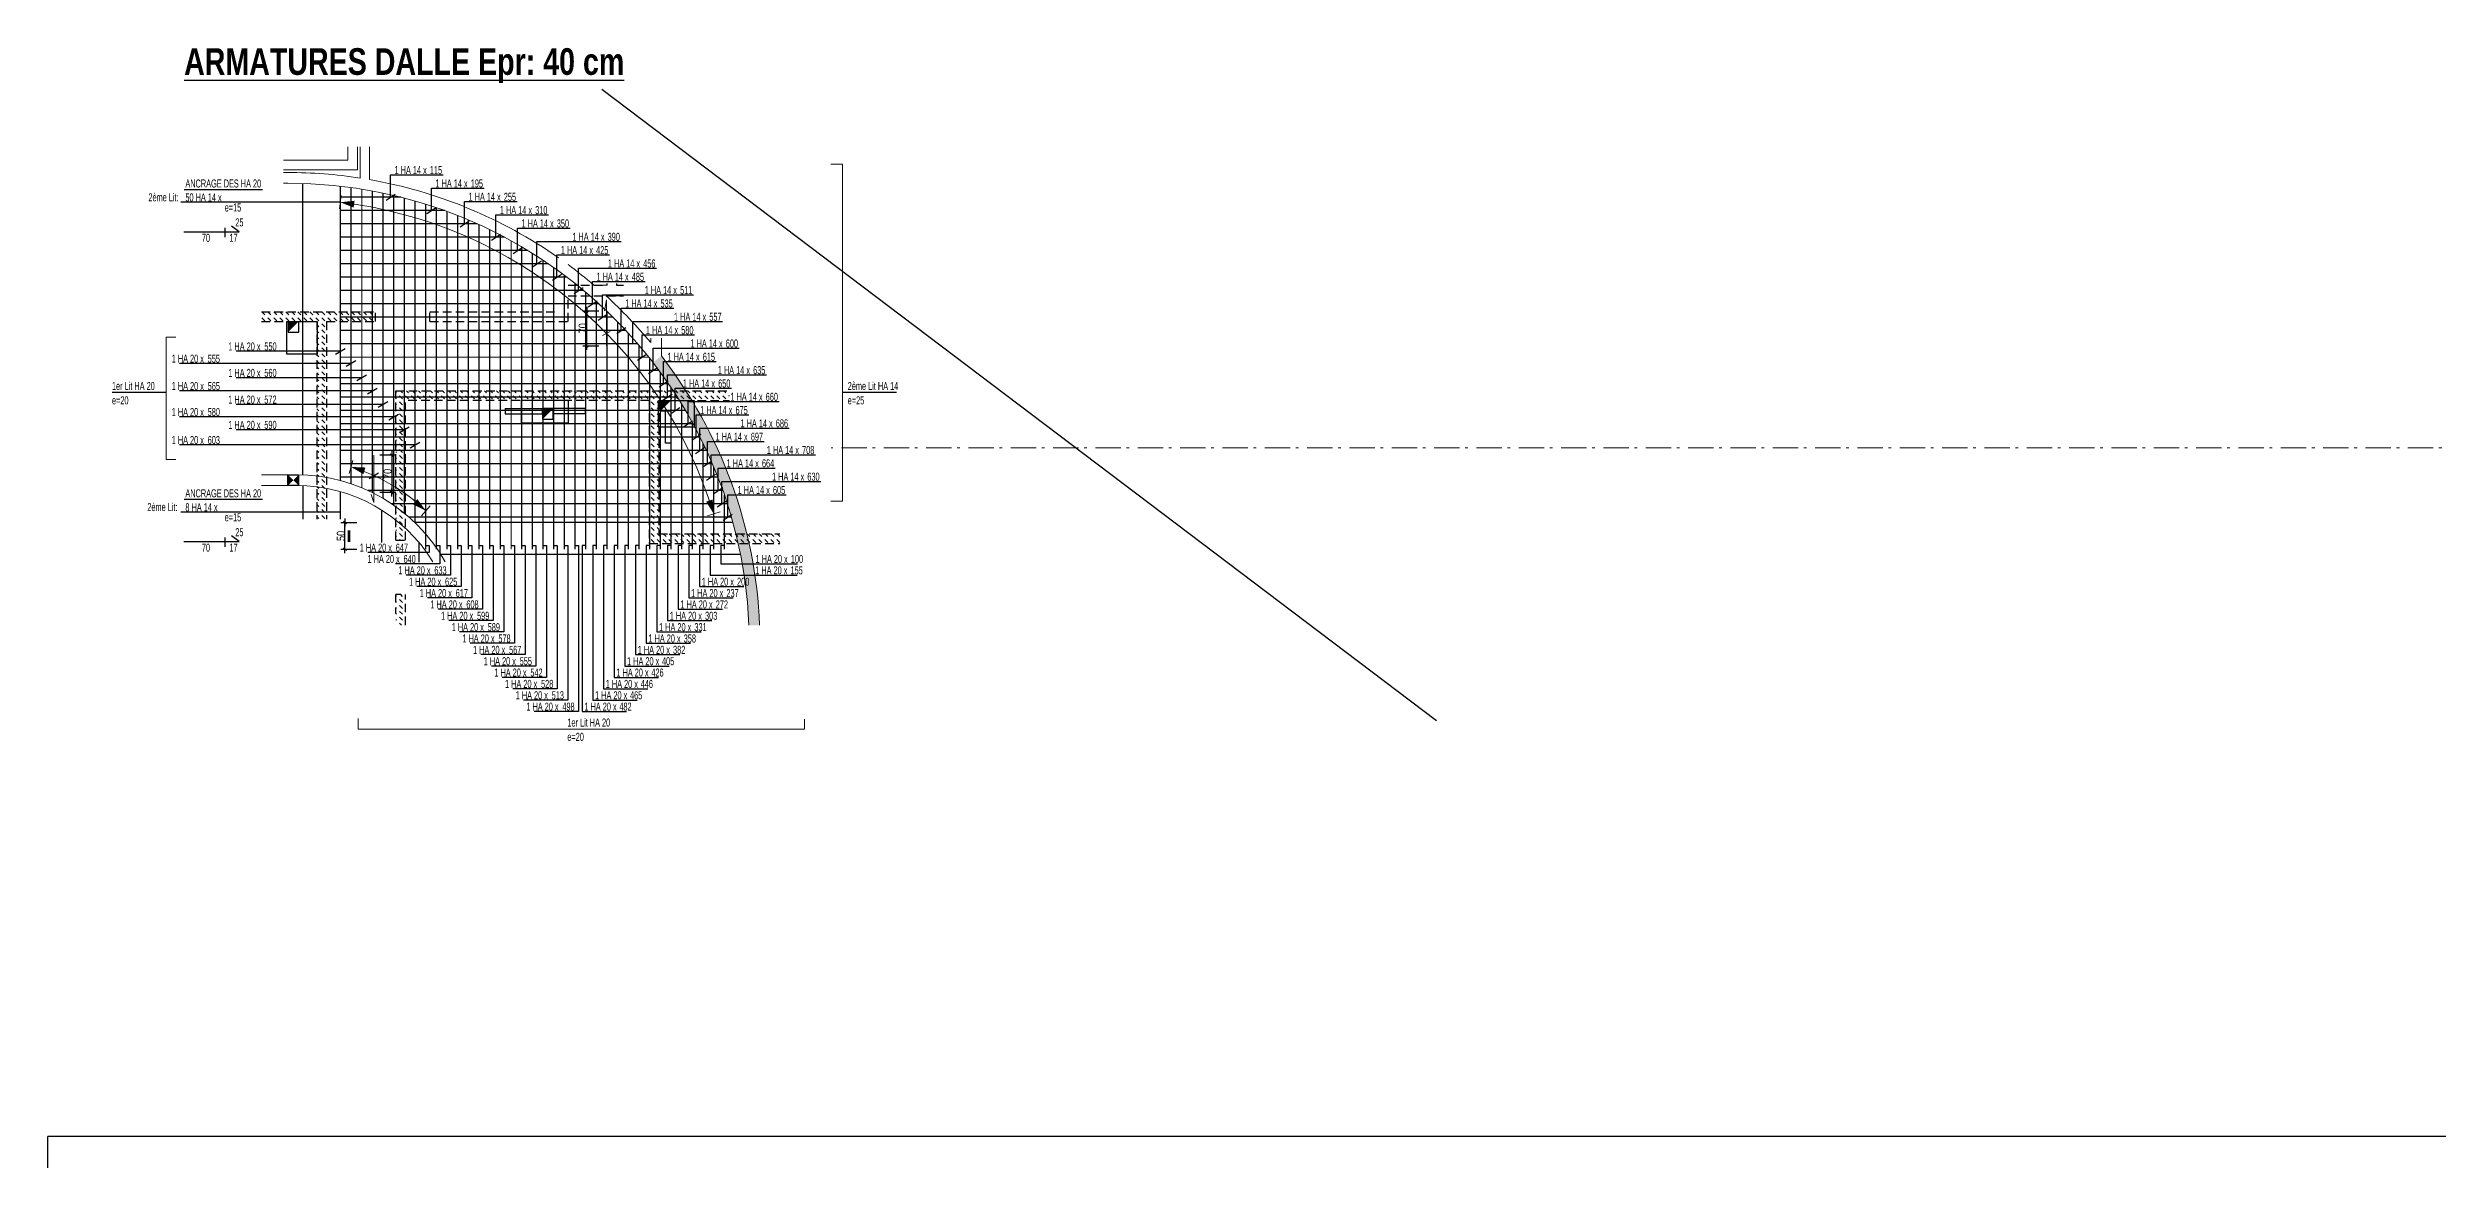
# Model space of a CAD drawing. Header units: centimetres. Extents: x 29921 to 42652, y -19090 to -11306.
# Drawn here: x 35662 to 40141, y -13389 to -11306 of the extents above; entities that cross this region are included whole.
import ezdxf
from ezdxf.enums import TextEntityAlignment as Align

# ---------------------------------------------------------------- set-up
doc = ezdxf.new("R2010")
doc.units = ezdxf.units.CM
doc.header["$LTSCALE"] = 25.4
doc.header["$PDMODE"] = 1
doc.header["$PDSIZE"] = -2
doc.linetypes.add('CACHEX2', pattern=[19.049999999999997, 12.7, -6.35])
doc.linetypes.add('Style de ligne -6', pattern=[1.0416400000000001, 0.625, -0.20828, 0.06943000000000005, -0.13893])
for name, color, linetype in [('01_cote_gen', 4, 'Continuous'), ('01_linteaux', 2, 'Continuous'), ('01_murs_sup', 2, 'CACHEX2'), ('01_poch_murs', 253, 'Continuous'), ('01_poch_poteaux', 250, 'Continuous'), ('01_resv', 32, 'Continuous'), ('01_texte', 230, 'Continuous'), ('AA_COTES', 2, 'Continuous')]:
    doc.layers.add(name, color=color, linetype=linetype)
doc.layers.add('01_murs_coup', color=5, linetype='Continuous', lineweight=60)
doc.layers.add('B Général', color=7, linetype='Continuous', lineweight=5)
doc.styles.add('impact', font='impact.ttf')
doc.styles.add('PATIO', font='ARIALN.TTF')
doc.styles.add('STYLE2', font='ARIALN.TTF')
doc.dimstyles.new('JB50', dxfattribs={"dimscale": 0.1, "dimtxt": 150, "dimasz": 15, "dimexe": 0.1, "dimexo": 0.1, "dimgap": 0.09, "dimtad": 1, "dimdec": 1, "dimdsep": 46, "dimtxsty": 'STYLE2', "dimblk1": 'BOND_G', "dimblk2": 'BOND_D', "dimsah": 1, "dimcen": 1.5, "dimdle": 0.01, "dimse1": 1, "dimse2": 1, "dimclrd": 4, "dimclre": 2, "dimclrt": 6, "dimazin": 2, "dimtfac": 2.333333333333333, "dimtdec": 1, "dimtix": 1, "dimtmove": 2, "dimatfit": 3, "dimldrblk": 'BOND_G', "dimfxl": 1, "dimtolj": 1, "dimtzin": 0, "dimarcsym": 0})
pattern_1 = [(135, (-3332.157661063662, -1367.186321362093), (-11.22532015133644, 8.881784197001252e-16), [7.9375, -7.9375])]

# ---------------------------------------------------------------- blocks, each defined once
blk = doc.blocks.new('BOND_G')
at = {"layer": 'AA_COTES', "color": 0}
for p, q in [((5, 0), (-5, 0)), ((1.767766952966312, 1.767766952966312), (-1.767766952966426, -1.767766952966426)), ((0, -5), (0, 14.99999999999999))]:
    blk.add_line(p, q, dxfattribs=at)
blk = doc.blocks.new('BOND_D')
at = {"layer": 'AA_COTES', "color": 0}
for p, q in [((5, 0), (-5, 0)), ((-1.767766952966312, -1.767766952966312), (1.767766952966426, 1.767766952966426)), ((0, 5), (0, -15))]:
    blk.add_line(p, q, dxfattribs=at)
blk = doc.blocks.new('*D106')
at = {"color": 4, "lineweight": -2, "transparency": 16777216}
blk.add_line((36672.36693884334, -11862.89988816413), (36672.36693884334, -11800.58002725732), dxfattribs=at)
at = {"layer": 'Defpoints', "color": 0, "transparency": 16777216}
for p in [(36672.36693884334, -11799.08002725732), (36709.27016148273, -11799.08002725732), (36709.27016148273, -11864.39988816413)]:
    blk.add_point(p, dxfattribs=at)
at = {"color": 4, "lineweight": -2, "transparency": 16777216, "xscale": 1.5, "yscale": 1.5, "zscale": 1.5}
for name, p, rotation in [('BOND_D', (36672.36693884334, -11799.08002725732), 90), ('BOND_G', (36672.36693884334, -11864.39988816413), 270)]:
    blk.add_blockref(name, p, dxfattribs=dict(at, rotation=rotation))
at = {"color": 6, "transparency": 16777216, "insert": (36664.69934402752, -11831.73995771072), "char_height": 15, "attachment_point": 5, "rotation": 90, "style": 'STYLE2'}
blk.add_mtext('\\A1;70', dxfattribs=at)
blk = doc.blocks.new('*D105')
at = {"color": 4, "lineweight": -2, "transparency": 16777216}
blk.add_line((36218.93096066096, -12244.48649095373), (36218.93096066096, -12197.48649095373), dxfattribs=at)
at = {"layer": 'Defpoints', "color": 0, "transparency": 16777216}
for p in [(36218.93096066096, -12195.98649095373), (36370.27818784591, -12195.98649095373), (36370.27818784591, -12245.98649095373)]:
    blk.add_point(p, dxfattribs=at)
at = {"color": 4, "lineweight": -2, "transparency": 16777216, "xscale": 1.5, "yscale": 1.5, "zscale": 1.5}
for name, p, rotation in [('BOND_D', (36218.93096066096, -12195.98649095373), 90), ('BOND_G', (36218.93096066096, -12245.98649095373), 270)]:
    blk.add_blockref(name, p, dxfattribs=dict(at, rotation=rotation))
at = {"color": 6, "transparency": 16777216, "insert": (36211.26336584514, -12220.98649095373), "char_height": 15, "attachment_point": 5, "rotation": 90, "style": 'STYLE2'}
blk.add_mtext('\\A1;50', dxfattribs=at)
blk = doc.blocks.new('*D104')
at = {"color": 4, "lineweight": -2, "transparency": 16777216}
blk.add_line((36306.60159129211, -12071.23197749981), (36306.60159129211, -12138.23197749981), dxfattribs=at)
at = {"layer": 'Defpoints', "color": 0, "transparency": 16777216}
for p in [(36273.08730271352, -12069.73197749981), (36270.27818784591, -12139.73197749981), (36306.60159129211, -12139.73197749981)]:
    blk.add_point(p, dxfattribs=at)
at = {"color": 4, "lineweight": -2, "transparency": 16777216, "xscale": 1.5, "yscale": 1.5, "zscale": 1.5}
for name, p, rotation in [('BOND_G', (36306.60159129211, -12069.73197749981), 90), ('BOND_D', (36306.60159129211, -12139.73197749981), 270)]:
    blk.add_blockref(name, p, dxfattribs=dict(at, rotation=rotation))
at = {"color": 6, "transparency": 16777216, "insert": (36298.93399647629, -12104.7319774998), "char_height": 15, "attachment_point": 5, "rotation": 90, "style": 'STYLE2'}
blk.add_mtext('\\A1;70', dxfattribs=at)

msp = doc.modelspace()

# ---------------------------------------------------------------- hatches: boundary and pattern name
at = {"layer": '01_murs_sup'}
h = msp.add_hatch(dxfattribs=at)
h.set_pattern_fill('DASH', color=256, scale=2.5, angle=135)
h.set_pattern_definition(pattern_1)
h.paths.add_polyline_path([(36062.51701313252, -11800.98649044586), (36062.51701313252, -11818.98649044586), (36166.1824830768, -11818.98649044586), (36166.1824830768, -12189.68559463236), (36184.18248307681, -12189.68559463236), (36184.1824830768, -11818.98649044586), (36276.18247282428, -11818.98649044586), (36276.18247282428, -11800.98649044586)])
h = msp.add_hatch(dxfattribs=at)
h.set_pattern_fill('DASH', color=256, scale=2.5, angle=135)
h.set_pattern_definition(pattern_1)
h.paths.add_polyline_path([(37034.21248052531, -12234.9864908852), (37034.21248052531, -12216.98649088521), (36807.18251173951, -12216.9864909778), (36807.18251163765, -11966.98648789367), (36939.70590899815, -11966.98648806851), (36939.70590899815, -11948.98648806859), (36314.18248364556, -11948.98648724342), (36314.18248364556, -12228.98646021305), (36332.18248364556, -12228.98646021305), (36332.18248364556, -11966.98649149081), (36789.18251163765, -11966.98649130122), (36789.18251174685, -12234.98649098514)])
h.paths.add_polyline_path([(36314.18248364556, -12388.39629200898), (36332.18248364556, -12388.39629200898), (36332.18248364556, -12330.98646034791), (36314.18248364556, -12330.98646034791)])
at = {"layer": '01_poch_poteaux'}
h = msp.add_hatch(color=256, dxfattribs=at)
h.dxf.hatch_style = 1
h.paths.add_polyline_path([(36812.18013473946, -11883.48734159065), (36796.35852985938, -11895.72158938194, -0.01891624325692418), (36834.41662712052, -11948.98648792969), (36858.25093006261, -11948.98648796113, 0.02262012016290113)])
h.paths.add_polyline_path([(36858.25093006261, -11948.98648796113), (36834.41662712052, -11948.98648792969, -0.003100607861043415), (36840.26652908864, -11957.98651360054), (36863.91550229363, -11957.98651360054, 0.003002379837214189)])
h.paths.add_polyline_path([(36863.91550229363, -11957.98651360054), (36840.26652908864, -11957.98651360054, -0.003076125092890253), (36845.95949710661, -11966.98648794483), (36869.43081630782, -11966.98648797579, 0.002980133674453663)])
h.paths.add_polyline_path([(36873.90576685488, -11974.47041224638, 0.002461846635441756), (36869.43081831357, -11966.98649129301), (36845.95949919596, -11966.9864912933, -0.01609083145210771), (36873.90576685488, -12015.15884223499)])
h.paths.add_polyline_path([(36873.90576685488, -11974.47041224637), (36873.90576685488, -12015.15884223499, -0.0627323129261425), (36951.77018093398, -12216.98649091883), (36972.36078776186, -12216.98649091043, 0.07430428047749849)])
h.paths.add_polyline_path([(36972.36078776186, -12216.98649091043), (36951.77018093398, -12216.98649091883, -0.005342893608261698), (36956.02686343825, -12234.98649091709), (36976.51612993903, -12234.98649090873, 0.00521570047858698)])
h.paths.add_polyline_path([(36840.46854568802, -12119.18032939909), (36924.0313014861, -12119.18032939909), (36924.0313014861, -12099.74990647958), (36840.46854568802, -12099.74990647958)], flags=9)
edge = h.paths.add_edge_path()
edge.add_line((36976.39660953179, -12388.39629200898), (36989.13173774186, -12388.39629200898))
edge.add_line((36989.13173774186, -12388.39629200898), (36989.13173774186, -12306.05752318947))
edge.add_arc((36111.68232433653, -12425.15576617076), 885.495265129403, 7.729651493187017, 12.40146809642031)
edge.add_line((36976.51612993903, -12234.98649090873), (36956.02686343825, -12234.98649091709))
edge.add_arc((36111.68232433694, -12425.1557661707), 865.4952651289865, 2.4342091044139806, 12.692767989784727, ccw=False)
edge = h.paths.add_edge_path()
edge.add_line((36989.13173774186, -12388.39629200898), (36996.41426431944, -12388.39629200898))
edge.add_arc((36111.6823243374, -12425.15576617063), 885.4952651285203, 2.379197508378856, 7.729651493185782)
edge.add_line((36989.13173774186, -12306.05752318947), (36989.13173774186, -12388.39629200898))

# ---------------------------------------------------------------- linework, layer by layer
at = {"layer": '01_cote_gen'}
for p, q in [((42651.78691890574, -13346.82118326592), (35661.78691890574, -13346.82118326594)), ((35661.78691890574, -17546.82118326594), (35661.78691890574, -13346.82118326593))]:
    msp.add_line(p, q, dxfattribs=at)
at = {"layer": '01_linteaux'}
for p, q in [((36140.1824830768, -12106.57305226302), (36140.1824830768, -11560.12987354564)), ((36210.1824830768, -11565.28381483825), (36210.1824830768, -12117.03637722388)), ((36140.1824830768, -12126.58811079826), (36140.1824830768, -12189.68559463236)), ((36210.1824830768, -12137.77625326108), (36210.1824830768, -12189.68559463236)), ((36288.18248364556, -12233.38975635714), (36288.18248364555, -12172.58626449946)), ((36946.28612091183, -12195.98649095373), (36350.27818784591, -12195.98649095373)), ((36358.18248364556, -12270.34089591859), (36358.18248364555, -12233.75356815549)), ((36960.48372059125, -12255.98649095373), (36399.04810705599, -12255.98649095373))]:
    msp.add_line(p, q, dxfattribs=at)
at = {"layer": '01_murs_coup', "linetype": 'Continuous', "lineweight": 18}
for p, q in [((36224.16600764525, -11491.40396409145), (36224.16600764526, -11516.66050120941)), ((36242.16600764526, -11491.40396409145), (36242.16600764526, -11534.66050120941)), ((36247.21442390972, -11550.09410288598), (36247.21442390972, -11491.40396409145)), ((36265.21442390972, -11550.0051722116), (36265.21442390973, -11491.40396409145)), ((36265.21442390972, -11553.0721927868), (36265.21442390972, -11491.40396409145)), ((36224.16600764526, -11516.66050120941), (36103.76217296419, -11516.66050120941)), ((36242.16600764526, -11534.66050120941), (36103.76217296418, -11534.66050120942)), ((36111.68232433745, -11539.66050104214), (36103.76217296418, -11539.66050104215)), ((37129.9147239773, -11524.12120197943), (37151.50598889755, -11524.12120197943)), ((37151.50598889755, -11524.12120197943), (37151.50598889755, -12156.06179856283)), ((36111.68232433745, -11559.66050104214), (36103.76217296418, -11559.66050104214)), ((36250.27818784591, -12130.64743637838), (36250.2781878459, -11570.82957520012)), ((36530.27818784591, -12245.98649095373), (36530.27818784591, -11667.62058084031)), ((36685.78826297415, -11750.9864730498), (36710.23012791957, -11750.9864730498)), ((36685.78826297411, -11750.9864730498), (36710.23012791957, -11750.9864730498)), ((36709.27016148273, -11778.5023127586), (36705.66404273141, -11798.77289970851)), ((36708.47743197718, -11770.9864730498), (36740.8566325955, -11770.9864730498)), ((36709.27016148273, -11778.5023127586), (36709.27016148273, -11864.39988816413)), ((36710.18247263048, -11747.80230319858), (36710.18247263048, -11750.98647308678)), ((36710.23012791957, -11747.80230319858), (36710.23012791957, -11750.9864730498)), ((36728.23012791957, -11747.80230319859), (36728.23012791957, -11750.9864730498)), ((36728.2301280793, -11750.9864730498), (36740.8566325955, -11750.9864730498)), ((36728.23012791957, -11750.9864730498), (36740.8566325955, -11750.9864730498)), ((35901.63016975466, -11848.1090538101), (35883.44601766267, -11848.1090538101)), ((35883.44601766267, -11848.1090538101), (35883.44601766267, -12056.70789978765)), ((36792.18013473946, -11850.04530922361), (36792.18013473946, -11858.56544274193)), ((36812.18013473946, -11850.04530922361), (36812.18013473946, -11883.48734159065)), ((36788.71891612692, -11885.98649095373), (36210.1824830768, -11885.98649095373)), ((35883.44601766267, -12056.70789978765), (35883.44601766267, -12078.04186972953)), ((35901.63016975466, -12078.04186972953), (35883.44601766267, -12078.04186972953)), ((36273.08730271352, -12069.73197749981), (36273.08730271352, -12158.57005433887)), ((36127.86588546764, -12106.34734984078), (36062.51701313251, -12106.34734984078)), ((36127.86588670195, -12126.34734984078), (36062.51701313251, -12126.34734984078)), ((36273.08730271352, -12158.57005433887), (36267.85738601595, -12143.41234189306)), ((37151.50598889755, -12156.06179856283), (37129.9147239773, -12156.06179856283)), ((36243.58581475717, -12583.2755939522), (36243.58581475717, -12563.29656782585)), ((37080.34694464605, -12583.2755939522), (36243.58581475717, -12583.2755939522)), ((37080.34694464605, -12564.24791796644), (37080.34694464605, -12583.2755939522))]:
    msp.add_line(p, q, dxfattribs=at)
for centre, radius, start, end in [((36111.68232433745, -12425.15576617061), 885.4952651284708, 81.19581832154194, 90), ((36111.68232433745, -12425.15576617061), 885.4952651284708, 55.03170159054003, 80.01527817753127), ((36111.68232433745, -12425.15576617061), 865.4952651284675, 2.434209104425177, 90), ((36111.68232433745, -12425.15576617061), 885.4952651284708, 49.58310368500283, 53.59773383138922), ((36111.68232433745, -12425.15576617061), 885.4952651284708, 39.78115545621954, 47.62597131951441), ((36111.68232433745, -12425.15576617061), 885.4952651284708, 2.379197508373615, 37.71342313309125), ((36127.90959637596, -12426.60473759529), 320.2573907374179, 29.33552111289019, 90.00782011795503), ((36127.90958846371, -12426.60478503361), 300.2574383732797, 31.50390103751203, 90.00833926559378)]:
    msp.add_arc(centre, radius, start, end, dxfattribs=at)
at = {"layer": '01_murs_sup', "ltscale": 0.05}
for p, q in [((36637.18247340612, -11750.98647308678), (36710.18247271034, -11750.98647308678)), ((36637.18247340612, -11818.98649044586), (36637.18247340612, -11770.98647308678)), ((36637.18247340612, -11770.98647308678), (36740.8566325955, -11770.98647308678)), ((36728.18247279021, -11747.80230319858), (36728.18247279021, -11750.98647308678)), ((36728.18247271034, -11750.98647308678), (36740.85663259551, -11750.98647308678)), ((36062.51701313251, -11800.98649044586), (36276.18247282428, -11800.98649044586)), ((36062.51701313251, -11818.98649044586), (36166.1824830768, -11818.98649044586)), ((36166.1824830768, -11818.98649044586), (36166.1824830768, -12189.68559463236)), ((36166.1824830768, -11818.98649044586), (36166.1824830768, -12189.68559463236)), ((36184.1824830768, -11818.98649044586), (36184.1824830768, -12189.68559463236)), ((36184.1824830768, -11818.98649044586), (36184.1824830768, -12189.68559463236)), ((36184.1824830768, -11818.98649044586), (36276.18247282428, -11818.98649044586)), ((36276.18247282428, -11818.98649044586), (36276.18247282428, -11800.98649044586)), ((36378.18247295915, -11800.98649044586), (36619.18247340612, -11800.98649044586)), ((36378.18247295915, -11818.98649044586), (36378.18247295915, -11800.98649044586)), ((36378.18247295915, -11818.98649044586), (36637.18247340612, -11818.98649044586)), ((36314.18248302265, -11948.98648724342), (36939.70590899815, -11948.98648806859)), ((36314.18248364556, -12228.98646021305), (36314.18248364556, -11948.98649149081)), ((36332.18248364556, -12228.98646021305), (36332.18248364556, -11966.98649149081)), ((36789.18251163765, -11966.98649130122), (36332.18248364556, -11966.98649149081)), ((36789.18251163765, -11966.98649130122), (36789.18251174685, -12234.98649098514)), ((36807.18251163765, -11966.98649129389), (36807.18251173951, -12216.98649097781)), ((36807.18251162209, -11966.98648789367), (36939.70590899815, -11966.98648806851)), ((36807.18251162209, -11966.98648789367), (36939.70590899815, -11966.98648806851)), ((36314.18248364556, -12228.98646021305), (36332.18248364556, -12228.98646021305)), ((36807.18251173951, -12216.9864909778), (37034.21248052531, -12216.98649088521)), ((36789.18251174685, -12234.98649098514), (37034.21248052531, -12234.9864908852)), ((36323.56078473809, -12330.98646034791), (36314.18248364556, -12330.98646034791)), ((36314.18248364556, -12344.05879955804), (36314.18248364556, -12330.98646034791)), ((36314.18248364556, -12366.50943986073), (36314.18248364556, -12355.28411970938)), ((36332.18248364556, -12388.39629200898), (36332.18248364556, -12330.98646034791))]:
    msp.add_line(p, q, dxfattribs=at)
at = {"layer": '01_poch_murs'}
for p, q in [((36323.5242028501, -11585.98649095373), (36210.1824830768, -11585.98649095373)), ((36230.27818784591, -12123.14886303954), (36230.2781878459, -11567.82439784301)), ((36270.27818784591, -12139.73197749981), (36270.27818784591, -11574.31535455525)), ((36290.27818784591, -12150.5590224936), (36290.2781878459, -11578.28767048069)), ((36310.27818784591, -12163.34347351111), (36310.2781878459, -11582.75340568179)), ((36330.27818784591, -12178.38759574484), (36330.2781878459, -11587.72045379312)), ((36350.27818784591, -12196.13346856245), (36350.27818784591, -11593.19779374866)), ((36370.27818784591, -12245.98649095373), (36370.27818784591, -11599.19557745925)), ((36405.29847725248, -11610.98649095373), (36210.1824830768, -11610.98649095373)), ((36467.06086760289, -11635.98649095373), (36210.1824830768, -11635.98649095373)), ((36390.27818784591, -12245.98649095373), (36390.27818784591, -11605.72523293684)), ((36410.27818784591, -12245.98649095373), (36410.27818784591, -11612.79958551127)), ((36430.27818784591, -12245.98649095373), (36430.27818784591, -11620.43300042138)), ((36450.27818784591, -12245.98649095373), (36450.27818784591, -11628.64155087075)), ((36470.27818784591, -12245.98649095373), (36470.27818784591, -11637.44321667402)), ((36490.27818784591, -12245.98649095373), (36490.27818784591, -11646.85811996186)), ((36518.04099937013, -11660.98649095374), (36210.1824830768, -11660.98649095373)), ((36561.91652620926, -11685.98649095373), (36210.1824830768, -11685.98649095373)), ((36510.27818784591, -12245.98649095373), (36510.27818784591, -11656.90880616768)), ((36550.27818784591, -12245.98649095373), (36550.27818784591, -11679.02191593121)), ((36570.27818784591, -12245.98649095373), (36570.27818784591, -11691.14494340794)), ((36600.60389299238, -11710.98649095373), (36210.1824830768, -11710.98649095373)), ((36635.25444358832, -11735.98649095373), (36210.1824830768, -11735.98649095373)), ((36590.27818784591, -12245.98649095373), (36590.27818784591, -11704.02605981232)), ((36610.27818784591, -12245.98649095373), (36610.27818784591, -11717.706673407)), ((36630.27818784591, -12245.98649095373), (36630.27818784591, -11732.23413689951)), ((36666.62486894696, -11760.98649095373), (36210.1824830768, -11760.98649095373)), ((36650.27818784591, -12245.98649095373), (36650.27818784591, -11747.66292504875)), ((36670.27818784591, -12245.98649095373), (36670.27818784591, -11764.05614037202)), ((36690.27818784591, -12245.98649095373), (36690.27818784591, -11781.48746596413)), ((36695.24439608178, -11785.98649095373), (36210.1824830768, -11785.98649095373)), ((36721.50045734054, -11810.98649095373), (36210.1824830768, -11810.98649095373)), ((36710.27818784591, -12245.98649095373), (36710.27818784591, -11800.04373929033)), ((36730.27818784591, -12245.98649095373), (36730.27818784591, -11819.82840712426)), ((36745.68675578901, -11835.98649095373), (36210.1824830768, -11835.98649095373)), ((36768.03214178319, -11860.98649095373), (36210.1824830768, -11860.98649095373)), ((36750.27818784591, -12245.98649095373), (36750.27818784591, -11840.96626175472)), ((36770.27818784591, -12245.98649095373), (36770.27818784591, -11863.6100934695)), ((36807.89494299841, -11910.98649095373), (36210.1824830768, -11910.98649095373)), ((36790.27818784591, -12245.98649095373), (36790.27818784591, -11887.95030455558)), ((36810.27818784591, -12245.98649095373), (36810.27818784591, -11914.22928080439)), ((36825.68195609057, -11935.98649095373), (36210.1824830768, -11935.98649095373)), ((36830.27818784591, -12245.98649095373), (36830.27818784591, -11942.76376902686)), ((36842.18142625643, -11960.98649095373), (36210.1824830768, -11960.98649095373)), ((36857.47881243945, -11985.98649095373), (36210.1824830768, -11985.98649095373)), ((36850.27818784591, -12245.98649095373), (36850.27818784591, -11973.98151561103)), ((36871.64670865169, -12010.98649095373), (36210.1824830768, -12010.98649095373)), ((36884.74721759478, -12035.98649095373), (36210.1824830768, -12035.98649095373)), ((36870.27818784591, -12245.98649095373), (36870.27818784591, -12008.48518906244)), ((36890.27818784591, -12245.98649095373), (36890.27818784591, -12047.17357705674)), ((36896.83377020494, -12060.98649095373), (36210.1824830768, -12060.98649095373)), ((36907.9525402244, -12085.98649095373), (36210.1824830768, -12085.98649095373)), ((36910.27818784591, -12245.98649095373), (36910.27818784591, -12091.49920509772)), ((36918.14355742277, -12110.98649095373), (36210.1824830768, -12110.98649095373)), ((36927.44159289059, -12135.98649095373), (36262.46750599454, -12135.98649095373)), ((36935.8768693274, -12160.98649095373), (36306.82785529047, -12160.98649095373)), ((36930.27818784591, -12245.98649095373), (36930.27818784591, -12144.11686102286)), ((36943.47563505354, -12185.98649095373), (36339.25683601982, -12185.98649095373))]:
    msp.add_line(p, q, dxfattribs=at)
at = {"layer": '01_resv'}
for p, q in [((36112.20944935452, -11819.22879414802), (36112.20944935452, -11839.22879414802)), ((36112.20944935452, -11819.22879414802), (36132.20944935452, -11819.22879414802)), ((36132.20944935452, -11839.22879414802), (36132.20944935452, -11819.22879414802)), ((36112.20944935452, -11839.22879414802), (36132.20944935452, -11839.22879414802)), ((36519.14905904618, -11982.07206183208), (36519.14905904618, -11992.07206183208)), ((36519.14905904618, -11982.07206183208), (36589.14905904618, -11982.07206183208)), ((36519.14905904618, -11992.07206183208), (36589.14905904618, -11992.07206183208)), ((36589.14905904618, -11982.36304157368), (36589.14905904618, -12002.36304157368)), ((36609.14905904618, -11982.36304157368), (36589.14905904618, -11982.36304157368)), ((36589.14905904618, -11992.07206183208), (36589.14905904618, -11982.36304157368)), ((36589.14905904618, -12002.36304157368), (36609.14905904618, -12002.36304157368)), ((36669.14905904618, -11982.07206183208), (36609.14905904618, -11982.07206183208)), ((36609.14905904618, -12002.36304157368), (36609.14905904618, -11982.36304157368)), ((36609.14905904618, -11992.07206183208), (36609.14905904618, -11982.36304157368)), ((36669.14905904618, -11992.07206183208), (36609.14905904618, -11992.07206183208)), ((36669.14905904618, -11982.36304157368), (36669.14905904618, -11992.07206183208)), ((36810.11137844589, -11967.35929364412), (36830.11137844613, -11967.35929364412)), ((36810.11137844613, -11987.35929364412), (36810.11137844589, -11967.35929364412)), ((36830.11137844613, -11987.35929364412), (36810.11137844613, -11987.35929364412)), ((36820.11137844613, -12047.35929364412), (36820.11137844613, -11987.35929364412)), ((36830.11137844613, -11967.35929364412), (36830.11137844613, -11987.35929364412)), ((36830.11137844613, -11987.35929364412), (36830.11137844613, -12047.35929364412)), ((36830.11137844613, -12047.35929364412), (36820.11137844613, -12047.35929364412)), ((36112.10944935452, -12106.37548831407), (36132.08131088124, -12106.37548831407)), ((36112.10944935452, -12126.34023455955), (36112.10944935452, -12106.37548831407)), ((36132.07419560001, -12126.34023455955), (36112.10944935452, -12126.34023455955)), ((36132.08131088124, -12106.37548831407), (36132.07419560001, -12126.34023455955))]:
    msp.add_line(p, q, dxfattribs=at)
for points in [[(36109.64875747562, -11819.0134236735), (36166.65660443436, -11818.98649084224), (36166.6578382999, -11879.98649073796), (36109.64874475139, -11879.98649073796)], [(36549.25337652312, -12008.98649093055), (36638.25337652312, -12008.9864925621), (36638.25337652312, -11966.98648929899), (36549.25337652312, -11966.98648766744)], [(36806.9322239986, -11966.98649129377), (36873.90576685488, -11966.98649129296), (36873.90576685488, -12016.98649102287), (36806.9322239986, -12016.98649102369)]]:
    msp.add_lwpolyline(points, close=True, dxfattribs=at)
for points in [[(36112.20944935452, -11839.22879414802), (36112.20944935452, -11819.22879414802), (36132.20944935452, -11819.22879414802)], [(36589.14905904618, -12002.36304157368), (36589.14905904618, -11982.36304157368), (36609.14905904618, -11982.36304157368)], [(36810.11137844613, -11987.35929364412), (36810.11137844613, -11967.35929364412), (36830.11137844613, -11967.35929364412)], [(36112.10944935452, -12106.37548831407), (36112.10944935452, -12126.34023455955), (36132.07419560001, -12126.34023455955), (36132.3542015655, -12106.37882791694)]]:
    msp.add_solid(points, dxfattribs=at)
at = {"layer": '01_texte'}
msp.add_line((36700.66320772274, -11383.45557367192), (38265.57626040525, -12567.06781056668), dxfattribs=at)
at = {"layer": '01_texte', "ltscale": 5}
for p, q in [((36304.5897903226, -11585.98649095373), (36304.5897903226, -11544.27245707202)), ((36304.5897903226, -11544.27245707202), (36403.10884006061, -11544.27245707202)), ((36210.1824830768, -11595.48712340989), (35910.96223351989, -11595.48712340989)), ((35917.36896695622, -11571.36040725133), (36064.10401412223, -11571.36040725133)), ((36296.07883492621, -11591.62414155417), (36313.10074571898, -11580.34884035329)), ((36381.2220203002, -11610.98649095374), (36381.2220203002, -11569.27245707202)), ((36381.2220203002, -11569.27245707202), (36479.74107003821, -11569.27245707202)), ((36443.26323788868, -11635.98649095373), (36443.26323788868, -11594.27245707202)), ((36443.26323788868, -11594.27245707202), (36541.78228762669, -11594.27245707202)), ((35993.90913722305, -11643.13276399329), (35993.90913722305, -11660.96830069445)), ((36020.48005947456, -11650.66330207), (36006.20317449544, -11640.35830344557)), ((36372.71106490381, -11616.62414155418), (36389.73297569658, -11605.34884035329)), ((36434.75228249229, -11641.62414155417), (36451.77419328506, -11630.34884035329)), ((36502.04291143907, -11660.98649095374), (36502.04291143907, -11619.27245707202)), ((36502.04291143907, -11619.27245707202), (36600.56196117708, -11619.27245707202)), ((36542.57498498341, -11685.98649095373), (36542.57498498341, -11644.27245707202)), ((36542.57498498341, -11644.27245707202), (36641.09403472142, -11644.27245707202)), ((35916.97241749332, -11650.66330207), (36020.48005947456, -11650.66330207)), ((36493.53195604269, -11666.62414155418), (36510.55386683546, -11655.34884035329)), ((36534.06402958703, -11691.62414155417), (36551.08594037979, -11680.34884035329)), ((36578.77463015531, -11710.98649095373), (36578.77463015531, -11669.27245707202)), ((36578.77463015531, -11669.27245707202), (36736.45183229817, -11669.27245707202)), ((36570.26367475893, -11716.62414155417), (36587.2855855517, -11705.34884035329)), ((36607.85666423348, -11741.62414155418), (36624.87857502625, -11730.34884035329)), ((36616.36761962986, -11735.98649095373), (36616.36761962986, -11694.27245707202)), ((36616.36761962986, -11694.27245707202), (36714.88666936787, -11694.27245707202)), ((36656.88453394159, -11760.98649095373), (36656.88453394159, -11719.27245707202)), ((36656.88453394159, -11719.27245707202), (36803.11179701054, -11719.27245707202)), ((36648.3735785452, -11766.62414155417), (36665.39548933797, -11755.34884035329)), ((36674.64543222709, -11791.62414155418), (36691.66734301986, -11780.34884035329)), ((36683.15638762347, -11785.98649095373), (36683.15638762347, -11744.27245707202)), ((36683.15638762347, -11744.27245707202), (36781.67543736148, -11744.27245707202)), ((36701.92191134574, -11810.98649095373), (36701.92191134574, -11769.27245707202)), ((36701.92191134574, -11769.27245707202), (36872.16481224114, -11769.27245707202)), ((36693.41095594935, -11816.62414155418), (36710.43286674212, -11805.34884035329)), ((36736.95098266008, -11835.98649095373), (36736.95098266008, -11794.27245707202)), ((36736.95098266008, -11794.27245707202), (36835.47003239809, -11794.27245707202)), ((36758.6356123906, -11860.98649095373), (36758.6356123906, -11819.27245707202)), ((36758.6356123906, -11819.27245707202), (36927.01754179393, -11819.27245707202)), ((36201.28215626477, -11880.17854300937), (36219.08280988884, -11869.50448971195)), ((36728.4400272637, -11841.62414155417), (36745.46193805647, -11830.34884035329)), ((36775.87918931351, -11885.98649095373), (36775.87918931351, -11844.27245707202)), ((36775.87918931351, -11844.27245707202), (36874.39823905152, -11844.27245707202)), ((36796.51933787642, -11910.98649095373), (36796.51933787642, -11869.27245707202)), ((36796.51933787642, -11869.27245707202), (36957.87591668131, -11869.27245707202)), ((36230.27818784591, -11897.71451730235), (35908.97183994755, -11897.71451730235)), ((36210.1824830768, -11874.84151636066), (36015.12684251003, -11874.84151636066)), ((36221.37786103388, -11903.05154395106), (36239.17851465795, -11892.37749065364)), ((36767.36823391712, -11891.62414155417), (36784.39014470989, -11880.34884035329)), ((36788.00838248004, -11916.62414155417), (36805.03029327281, -11905.34884035329)), ((36816.22895049718, -11935.98649095373), (36816.22895049718, -11894.27245707202)), ((36816.22895049718, -11894.27245707202), (36914.74800023519, -11894.27245707202)), ((35883.44601766267, -11952.40847679888), (35782.2471970859, -11952.40847679888)), ((36270.27818784591, -11949.05164310962), (35908.97183994756, -11949.05164310962)), ((36250.27818784591, -11924.46608284677), (36015.12684251003, -11924.46608284677)), ((36241.37786103387, -11929.80310949548), (36259.17851465794, -11919.12905619806)), ((36261.37786103387, -11954.38866975833), (36279.17851465794, -11943.71461646091)), ((36807.7179951008, -11941.62414155418), (36824.73990589357, -11930.34884035329)), ((36815.0724315573, -11966.62414155417), (36832.09434235007, -11955.34884035329)), ((36823.58338695369, -11960.98649095373), (36823.58338695369, -11919.27245707202)), ((36823.58338695369, -11919.27245707202), (37009.12637083474, -11919.27245707202)), ((36838.29205908214, -11985.98649095373), (36838.29205908214, -11944.27245707202)), ((36838.29205908214, -11944.27245707202), (36943.57825050249, -11944.27245707202)), ((37252.70480947432, -11952.40847679888), (37151.50598889755, -11952.40847679888)), ((36310.27818784591, -11997.84733012145), (35908.97183994756, -11997.84733012145)), ((36290.27818784591, -11974.46608284677), (36015.12684251003, -11974.46608284677)), ((36281.37786103388, -11979.80310949548), (36299.17851465795, -11969.12905619805)), ((36301.37786103388, -12003.18435677016), (36319.17851465795, -11992.51030347273)), ((36829.78110368575, -11991.62414155417), (36846.80301447852, -11980.34884035329)), ((36853.55027849159, -12016.62414155418), (36870.57218928436, -12005.34884035329)), ((36862.06123388797, -12010.98649095373), (36862.06123388797, -11969.27245707202)), ((36862.06123388797, -11969.27245707202), (37032.74505762919, -11969.27245707202)), ((36877.58629594865, -12035.98649095373), (36877.58629594865, -11994.27245707202)), ((36877.58629594865, -11994.27245707202), (36976.10534568666, -11994.27245707202)), ((36350.27818784591, -12050.35867842971), (35908.97183994755, -12050.35867842971)), ((36330.27818784591, -12021.89455356411), (36015.12684251003, -12021.89455356411)), ((36321.37786103388, -12027.23158021282), (36339.17851465795, -12016.5575269154)), ((36341.37786103388, -12055.69570507842), (36359.17851465795, -12045.02165178099)), ((36869.07534055227, -12041.62414155417), (36886.09725134504, -12030.34884035329)), ((36884.42117745789, -12060.69038402897), (36884.42117745789, -12018.97635014726)), ((36884.42117745789, -12018.97635014726), (37051.69266797286, -12018.97635014726)), ((36898.4844276884, -12085.69038402897), (36898.4844276884, -12043.97635014726)), ((36898.4844276884, -12043.97635014726), (37004.77685082181, -12043.97635014726)), ((36875.91022206151, -12066.32803462941), (36892.93213285428, -12055.05273342853)), ((36889.97347229202, -12091.32803462941), (36906.99538308479, -12080.05273342853)), ((36905.37826441433, -12110.69038402897), (36905.37826441433, -12068.97635014726)), ((36905.37826441433, -12068.97635014726), (37100.97714032073, -12068.97635014726)), ((36918.89005991073, -12135.69038402897), (36918.89005991073, -12093.97635014726)), ((36918.89005991073, -12093.97635014726), (37025.72369776679, -12093.97635014726)), ((36264.18697590149, -12113.18845312591), (36281.98762952556, -12102.51439982849)), ((36896.86730901794, -12116.32803462941), (36913.88921981071, -12105.05273342853)), ((36910.37910451434, -12141.32803462941), (36927.40101530711, -12130.05273342853)), ((36925.49265866405, -12160.69038402897), (36925.49265866405, -12118.97635014726)), ((36925.49265866405, -12118.97635014726), (37110.80775209426, -12118.97635014726)), ((36210.1824830768, -12176.27930576085), (35910.96223351989, -12176.27930576085)), ((35917.36896695622, -12152.15258960228), (36064.10401412223, -12152.15258960228)), ((36916.98170326767, -12166.32803462941), (36934.00361406044, -12155.05273342853)), ((36928.00658147425, -12191.32803462941), (36945.02849226702, -12180.05273342853)), ((36936.51753687063, -12185.69038402897), (36936.51753687063, -12143.97635014726)), ((36936.51753687063, -12143.97635014726), (37046.35912789308, -12143.97635014726)), ((35993.90913722305, -12223.92494634424), (35993.90913722305, -12241.7604830454)), ((36020.48005947456, -12231.45548442096), (36006.20317449544, -12221.15048579652)), ((36224.74904170509, -12210.56455613172), (36224.74904170509, -12231.78795283592)), ((36227.65802167136, -12210.56455613172), (36227.65802167136, -12231.78795283592)), ((35916.97241749332, -12231.45548442096), (36020.48005947456, -12231.45548442096)), ((36376.98881422504, -12251.99478266689), (36261.51707142287, -12251.99478266689)), ((36396.98881422504, -12273.2856176933), (36313.9043201762, -12273.2856176933)), ((36370.27818784591, -12239.24233068708), (36376.98881422504, -12239.24233068708)), ((36376.98881422504, -12239.24233068708), (36376.98881422504, -12251.99478266689)), ((36390.27818784591, -12239.24233068708), (36396.98881422504, -12239.24233068708)), ((36396.98881422504, -12239.24233068708), (36396.98881422504, -12273.2856176933)), ((36410.27818784591, -12239.24233068708), (36416.98881422504, -12239.24233068708)), ((36416.98881422504, -12239.24233068708), (36416.98881422504, -12294.5764527197)), ((36430.27818784591, -12239.24233068708), (36436.98881422504, -12239.24233068708)), ((36436.98881422504, -12239.24233068708), (36436.98881422504, -12315.86728774611)), ((36450.27818784591, -12239.24233068708), (36456.98881422504, -12239.24233068708)), ((36456.98881422504, -12239.24233068708), (36456.98881422504, -12337.15812277251)), ((36470.27818784591, -12239.24233068708), (36476.98881422504, -12239.24233068708)), ((36476.98881422504, -12239.24233068708), (36476.98881422504, -12358.44895779892)), ((36490.27818784591, -12239.24233068708), (36496.98881422504, -12239.24233068708)), ((36496.98881422504, -12239.24233068708), (36496.98881422504, -12379.73979282532)), ((36510.27818784591, -12239.24233068708), (36516.98881422504, -12239.24233068708)), ((36516.98881422504, -12239.24233068708), (36516.98881422504, -12401.03062785172)), ((36530.27818784591, -12239.24233068708), (36536.98881422504, -12239.24233068708)), ((36536.98881422504, -12239.24233068708), (36536.98881422504, -12422.32146287813)), ((36550.27818784591, -12239.24233068708), (36556.98881422504, -12239.24233068708)), ((36556.98881422504, -12239.24233068708), (36556.98881422504, -12443.61229790453)), ((36570.27818784591, -12239.24233068708), (36576.98881422504, -12239.24233068708)), ((36576.98881422504, -12239.24233068708), (36576.98881422504, -12464.90313293094)), ((36590.27818784591, -12239.24233068708), (36596.98881422504, -12239.24233068708)), ((36596.98881422504, -12239.24233068708), (36596.98881422504, -12486.19396795734)), ((36610.27818784591, -12239.24233068708), (36616.98881422504, -12239.24233068708)), ((36616.98881422504, -12239.24233068708), (36616.98881422504, -12507.48480298374)), ((36630.27818784591, -12239.24233068708), (36636.98881422504, -12239.24233068708)), ((36636.98881422504, -12239.24233068708), (36636.98881422504, -12528.77563801015)), ((36650.27818784591, -12239.24233068708), (36656.98881422504, -12239.24233068708)), ((36656.98881422504, -12239.24233068708), (36656.98881422504, -12550.06647303655)), ((36670.27818784591, -12239.24233068708), (36663.56756146677, -12239.24233068708)), ((36663.56756146677, -12239.24233068708), (36663.56756146677, -12550.06647303655)), ((36690.27818784591, -12239.24233068708), (36683.56756146677, -12239.24233068708)), ((36683.56756146677, -12239.24233068708), (36683.56756146677, -12528.77563801015)), ((36710.27818784591, -12239.24233068708), (36703.56756146677, -12239.24233068708)), ((36703.56756146677, -12239.24233068708), (36703.56756146677, -12507.48480298374)), ((36730.27818784591, -12239.24233068708), (36723.56756146677, -12239.24233068708)), ((36723.56756146677, -12239.24233068708), (36723.56756146677, -12486.19396795734)), ((36750.27818784591, -12239.24233068708), (36743.56756146677, -12239.24233068708)), ((36743.56756146677, -12239.24233068708), (36743.56756146677, -12464.90313293094)), ((36770.27818784591, -12239.24233068709), (36763.56756146677, -12239.24233068709)), ((36763.56756146677, -12239.24233068709), (36763.56756146677, -12443.61229790453)), ((36790.27818784591, -12239.24233068708), (36783.56756146677, -12239.24233068708)), ((36783.56756146677, -12239.24233068708), (36783.56756146677, -12422.32146287813)), ((36810.27818784591, -12239.24233068708), (36803.56756146677, -12239.24233068708)), ((36803.56756146677, -12239.24233068708), (36803.56756146677, -12401.03062785172)), ((36830.27818784591, -12239.24233068708), (36823.56756146677, -12239.24233068708)), ((36823.56756146677, -12239.24233068708), (36823.56756146677, -12379.73979282532)), ((36850.27818784591, -12239.24233068708), (36843.56756146677, -12239.24233068708)), ((36843.56756146677, -12239.24233068708), (36843.56756146677, -12358.44895779892)), ((36870.27818784591, -12239.24233068708), (36863.56756146677, -12239.24233068708)), ((36863.56756146677, -12239.24233068708), (36863.56756146677, -12337.15812277251)), ((36890.27818784591, -12239.24233068708), (36883.56756146677, -12239.24233068708)), ((36883.56756146677, -12239.24233068708), (36883.56756146677, -12315.86728774611)), ((36910.27818784591, -12239.24233068708), (36903.56756146677, -12239.24233068708)), ((36903.56756146677, -12239.24233068708), (36903.56756146677, -12294.5764527197)), ((36930.27818784591, -12239.24233068708), (36923.56756146677, -12239.24233068708)), ((36923.56756146677, -12239.24233068708), (36923.56756146677, -12273.2856176933)), ((36923.56756146677, -12273.2856176933), (37067.50488659293, -12273.2856176933)), ((36416.98881422504, -12294.5764527197), (36333.9043201762, -12294.5764527197)), ((36436.98881422504, -12315.86728774611), (36353.9043201762, -12315.86728774611)), ((36883.56756146677, -12315.86728774611), (36966.65205551562, -12315.86728774611)), ((36903.56756146677, -12294.5764527197), (37066.88938744347, -12294.5764527197)), ((36456.98881422504, -12337.15812277251), (36373.9043201762, -12337.15812277251)), ((36476.98881422504, -12358.44895779892), (36393.9043201762, -12358.44895779892)), ((36843.56756146677, -12358.44895779892), (36926.65205551562, -12358.44895779892)), ((36863.56756146677, -12337.15812277251), (36946.65205551562, -12337.15812277251)), ((36496.98881422504, -12379.73979282532), (36413.9043201762, -12379.73979282532)), ((36516.98881422504, -12401.03062785172), (36433.9043201762, -12401.03062785172)), ((36803.56756146677, -12401.03062785172), (36886.65205551562, -12401.03062785172)), ((36823.56756146677, -12379.73979282532), (36906.65205551562, -12379.73979282532)), ((36536.98881422504, -12422.32146287813), (36453.9043201762, -12422.32146287813)), ((36556.98881422504, -12443.61229790453), (36473.9043201762, -12443.61229790453)), ((36763.56756146677, -12443.61229790453), (36846.65205551562, -12443.61229790453)), ((36783.56756146677, -12422.32146287813), (36866.65205551562, -12422.32146287813)), ((36576.98881422504, -12464.90313293094), (36493.9043201762, -12464.90313293094)), ((36596.98881422504, -12486.19396795734), (36513.9043201762, -12486.19396795734)), ((36723.56756146677, -12486.19396795734), (36806.65205551562, -12486.19396795734)), ((36743.56756146677, -12464.90313293094), (36826.65205551562, -12464.90313293094)), ((36616.98881422504, -12507.48480298374), (36533.9043201762, -12507.48480298374)), ((36636.98881422504, -12528.77563801015), (36553.9043201762, -12528.77563801015)), ((36683.56756146677, -12528.77563801015), (36766.65205551562, -12528.77563801015)), ((36703.56756146677, -12507.48480298374), (36786.65205551562, -12507.48480298374)), ((36656.98881422504, -12550.06647303655), (36573.9043201762, -12550.06647303655)), ((36663.56756146677, -12550.06647303655), (36746.65205551562, -12550.06647303655))]:
    msp.add_line(p, q, dxfattribs=at)
at = {"layer": '01_texte', "linetype": 'Continuous', "lineweight": 0}
for p, q in [((36211.90267527556, -11583.12615885649), (36208.46229087804, -11607.8480879633)), ((36701.98197056356, -11845.03614010887), (36716.20755509318, -11837.65416634487)), ((36233.81885652662, -12079.7220280877), (36226.82509603934, -12103.68235650389)), ((36378.4257015793, -12164.29207623883), (36362.1306741125, -12183.19927337168)), ((36922.14233689594, -12175.72905265812), (36898.41403879587, -12183.47359220793))]:
    msp.add_line(p, q, dxfattribs=at)
for centre, radius, start, end in [((36111.68232433745, -12425.15576617061), 835.4952651284675, 17.09175941721535, 83.22940579600974), ((36127.90959637596, -12426.60473759529), 350.2573907374179, 46.21352240180383, 72.99659206452631)]:
    msp.add_arc(centre, radius, start, end, dxfattribs=at)
for points in [[(36210.1824830768, -11595.48712340989), (36236.91908063094, -11592.68565667397), (36236.02867137146, -11599.08396338787)], [(36210.1824830768, -11595.48712340989), (36235.13826211197, -11605.48227010178), (36236.02867137146, -11599.08396338787)], [(36230.32197628298, -12091.7021922958), (36253.56186717834, -12105.21519846823), (36255.37192918799, -12099.01400237587)], [(36230.32197628298, -12091.7021922958), (36257.18199119762, -12092.81280628351), (36255.37192918799, -12099.01400237587)], [(36370.27818784591, -12173.74567480525), (36346.29383135404, -12161.60300177515), (36350.51116339126, -12156.70961154522)], [(36370.27818784591, -12173.74567480525), (36354.72849542848, -12151.81622131529), (36350.51116339126, -12156.70961154522)], [(36910.27818784591, -12179.60132243303), (36896.04031203199, -12156.79832357428), (36902.18145613071, -12154.79395169927)], [(36910.27818784591, -12179.60132243303), (36908.32260022943, -12152.78957982426), (36902.18145613071, -12154.79395169927)]]:
    msp.add_solid(points, dxfattribs=at)
at = {"layer": 'B Général', "color": 1, "linetype": 'Style de ligne -6', "lineweight": 13, "ltscale": 3, "true_color": 0xff0000}
msp.add_line((41880.18294469552, -12056.0678335519), (37130.59899231613, -12056.0678335519), dxfattribs=at)

# ---------------------------------------------------------------- texts
at = {"layer": '01_texte', "style": 'impact'}
msp.add_text('%%UARMATURES DALLE Epr: 40 cm', height=50, dxfattribs=at).set_placement((36330.00877019372, -11338.83769612256), align=Align.MIDDLE)
at = {"layer": '01_texte', "ltscale": 5, "style": 'PATIO', "width": 0.8}
for s, p in [('ANCRAGE DES HA 20', (35919.77078930698, -11567.83007345911)), ('1 HA 14 x  ', (36311.90228478915, -11542.734401072)), ('115', (36378.11992116393, -11542.734401072)), ('1 HA 14 x  ', (36388.53451476675, -11567.73440107201)), ('195', (36454.75215114153, -11567.73440107201)), ('2ème Lit: ', (35850.4639476097, -11593.76252425764)), ('50 HA 14 x  ', (35919.77078930698, -11593.94906740988)), ('e=15', (35993.47728738655, -11612.78063623839)), ('1 HA 14 x  ', (36450.57573235523, -11592.734401072)), ('255', (36516.79336873, -11592.734401072)), ('25', (36013.36389157773, -11640.75164170064)), ('1 HA 14 x  ', (36509.35540590563, -11617.73440107201)), ('1 HA 14 x  ', (36549.88747944996, -11642.734401072)), ('310', (36575.5730422804, -11617.73440107201)), ('350', (36616.10511582474, -11642.734401072)), ('70', (35950.70415721939, -11669.68491702746)), ('17', (36002.25970347856, -11669.68491702746)), ('1 HA 14 x  ', (36623.68011409642, -11692.734401072)), ('1 HA 14 x  ', (36645.24527702672, -11667.734401072)), ('425', (36689.89775047119, -11692.734401072)), ('390', (36711.46291340149, -11667.734401072)), ('1 HA 14 x  ', (36690.46888209003, -11742.734401072)), ('1 HA 14 x  ', (36711.90524173908, -11717.734401072)), ('485', (36756.6865184648, -11742.734401072)), ('456', (36778.12287811386, -11717.734401072)), ('1 HA 14 x  ', (36744.26347712664, -11792.734401072)), ('1 HA 14 x  ', (36780.95825696969, -11767.734401072)), ('535', (36810.48111350141, -11792.734401072)), ('511', (36847.17589334446, -11767.734401072)), ('1 HA 14 x  ', (36835.81098652248, -11817.734401072)), ('557', (36902.02862289725, -11817.734401072)), ('1 HA 20 x  ', (36000.27675537955, -11873.30346036064)), ('550', (36067.77993249753, -11873.30346036064)), ('1 HA 14 x  ', (36783.19168378006, -11842.734401072)), ('580', (36849.40932015483, -11842.734401072)), ('1 HA 14 x  ', (36866.66936140985, -11867.734401072)), ('600', (36932.88699778463, -11867.734401072)), ('1 HA 20 x  ', (35894.12175281707, -11896.17646130233)), ('555', (35961.62492993506, -11896.17646130233)), ('1 HA 20 x  ', (36000.27675537955, -11922.92802684675)), ('560', (36067.77993249753, -11922.92802684675)), ('1 HA 14 x  ', (36823.54144496374, -11892.734401072)), ('615', (36889.75908133851, -11892.734401072)), ('1 HA 14 x  ', (36917.91981556328, -11917.734401072)), ('635', (36984.13745193806, -11917.734401072)), ('e=20', (35782.15507598015, -11974.37861314592)), ('1er Lit HA 20', (35782.15507598015, -11947.51358710961)), ('1 HA 20 x  ', (35894.12175281708, -11947.51358710961)), ('565', (35961.62492993507, -11947.51358710961)), ('1 HA 20 x  ', (36000.27675537955, -11972.92802684675)), ('572', (36067.77993249753, -11972.92802684675)), ('1 HA 14 x  ', (36852.37169523104, -11942.734401072)), ('650', (36918.58933160581, -11942.734401072)), ('1 HA 14 x  ', (36941.53850235773, -11967.734401072)), ('660', (37007.7561387325, -11967.734401072)), ('e=25', (37161.52798733324, -11974.37861314592)), ('2ème Lit HA 14', (37161.52798733324, -11947.51358710961)), ('1 HA 20 x  ', (35894.12175281708, -11996.30927412143)), ('580', (35961.62492993507, -11996.30927412143)), ('1 HA 20 x  ', (36000.27675537955, -12020.35649756409)), ('590', (36067.77993249753, -12020.35649756409)), ('1 HA 14 x  ', (36884.89879041521, -11992.734401072)), ('675', (36951.11642678998, -11992.734401072)), ('1 HA 14 x  ', (36960.4861127014, -12017.43829414724)), ('686', (37026.70374907617, -12017.43829414724)), ('1 HA 20 x  ', (35894.12175281707, -12048.82062242969)), ('603', (35961.62492993506, -12048.82062242969)), ('1 HA 14 x  ', (36913.57029555035, -12042.43829414724)), ('697', (36979.78793192512, -12042.43829414724)), ('1 HA 14 x  ', (36934.51714249534, -12092.43829414724)), ('664', (37000.73477887011, -12092.43829414724)), ('1 HA 14 x  ', (37009.77058504928, -12067.43829414724)), ('708', (37075.98822142405, -12067.43829414724)), ('ANCRAGE DES HA 20', (35919.77078930698, -12148.62225581006)), ('1 HA 14 x  ', (36955.15257262162, -12142.43829414724)), ('1 HA 14 x  ', (37019.6011968228, -12117.43829414724)), ('605', (37021.37020899639, -12142.43829414724)), ('630', (37085.81883319758, -12117.43829414724)), ('2ème Lit: ', (35848.45014024703, -12174.41028795214)), ('8 HA 14 x  ', (35919.77078930698, -12174.74124976083)), ('e=15', (35993.47728738655, -12193.57281858935)), ('25', (36013.36389157773, -12221.54382405159)), ('70', (35950.70415721939, -12250.47709937841)), ('17', (36002.25970347856, -12250.47709937841)), ('1 HA 20 x  ', (36246.66698429239, -12250.45672666688)), ('1 HA 20 x  ', (36261.22130604805, -12271.74756169328)), ('647', (36314.17016141038, -12250.45672666688)), ('640', (36328.72448316604, -12271.74756169328)), ('1 HA 20 x  ', (36988.71221200839, -12271.74756169328)), ('100', (37054.92984838317, -12271.74756169328)), ('1 HA 20 x  ', (36319.05423304572, -12293.03839671968)), ('1 HA 20 x  ', (36339.05423304572, -12314.32923174609)), ('633', (36386.5574101637, -12293.03839671968)), ('625', (36406.5574101637, -12314.32923174609)), ('1 HA 20 x  ', (36887.85938093108, -12314.32923174609)), ('200', (36954.07701730586, -12314.32923174609)), ('1 HA 20 x  ', (36988.09671285894, -12293.03839671968)), ('155', (37054.31434923371, -12293.03839671968)), ('1 HA 20 x  ', (36359.05423304572, -12335.62006677249)), ('1 HA 20 x  ', (36379.05423304572, -12356.9109017989)), ('1 HA 20 x  ', (36399.05423304572, -12378.2017368253)), ('617', (36426.5574101637, -12335.62006677249)), ('608', (36446.5574101637, -12356.9109017989)), ('599', (36466.5574101637, -12378.2017368253)), ('1 HA 20 x  ', (36827.85938093108, -12378.2017368253)), ('1 HA 20 x  ', (36847.85938093108, -12356.9109017989)), ('1 HA 20 x  ', (36867.85938093108, -12335.62006677249)), ('303', (36894.07701730586, -12378.2017368253)), ('272', (36914.07701730586, -12356.9109017989)), ('237', (36934.07701730586, -12335.62006677249)), ('1 HA 20 x  ', (36419.05423304572, -12399.49257185171)), ('1 HA 20 x  ', (36439.05423304572, -12420.78340687811)), ('589', (36486.5574101637, -12399.49257185171)), ('578', (36506.5574101637, -12420.78340687811)), ('1 HA 20 x  ', (36787.85938093108, -12420.78340687811)), ('1 HA 20 x  ', (36807.85938093108, -12399.49257185171)), ('358', (36854.07701730586, -12420.78340687811)), ('331', (36874.07701730586, -12399.49257185171)), ('1 HA 20 x  ', (36459.05423304572, -12442.07424190451)), ('1 HA 20 x  ', (36479.05423304572, -12463.36507693092)), ('567', (36526.5574101637, -12442.07424190451)), ('555', (36546.5574101637, -12463.36507693092)), ('1 HA 20 x  ', (36747.85938093108, -12463.36507693092)), ('1 HA 20 x  ', (36767.85938093108, -12442.07424190451)), ('405', (36813.37146043872, -12463.36507693092)), ('382', (36834.07701730586, -12442.07424190451)), ('1 HA 20 x  ', (36499.05423304572, -12484.65591195732)), ('1 HA 20 x  ', (36519.05423304572, -12505.94674698373)), ('542', (36566.5574101637, -12484.65591195732)), ('528', (36586.5574101637, -12505.94674698373)), ('1 HA 20 x  ', (36707.85938093108, -12505.94674698373)), ('1 HA 20 x  ', (36727.85938093108, -12484.65591195732)), ('446', (36773.37146043872, -12505.94674698373)), ('426', (36793.37146043872, -12484.65591195732)), ('1 HA 20 x  ', (36539.05423304572, -12527.23758201013)), ('1 HA 20 x  ', (36559.05423304572, -12548.52841703654)), ('513', (36606.5574101637, -12527.23758201013)), ('498', (36626.5574101637, -12548.52841703654)), ('1 HA 20 x  ', (36667.85938093108, -12548.52841703654)), ('1 HA 20 x  ', (36687.85938093108, -12527.23758201013)), ('482', (36733.37146043872, -12548.52841703654)), ('465', (36753.37146043872, -12527.23758201013)), ('1er Lit HA 20', (36635.89785936189, -12578.38070426293)), ('e=20', (36635.89785936189, -12605.24573029925))]:
    msp.add_text(s, height=15, dxfattribs=at).set_placement(p)

# ---------------------------------------------------------------- dimensions: what is measured, and where the dimension line sits
dim = msp.add_linear_dim(base=(36672.36693884334, -11799.08002725732), p1=(36709.27016148273, -11864.39988816413), p2=(36709.27016148273, -11799.08002725732), angle=90, text='70', dimstyle='JB50')
dim.commit()
dim.dimension.update_dxf_attribs({"geometry": '*D106', "text_midpoint": (36664.69934402752, -11831.73995771072)})
for base, p1, p2, picture, middle in [((36306.60159129211, -12139.73197749981), (36273.08730271352, -12069.73197749981), (36270.27818784591, -12139.73197749981), '*D104', (36298.93399647629, -12104.7319774998)), ((36218.93096066096, -12195.98649095373), (36370.27818784591, -12245.98649095373), (36370.27818784591, -12195.98649095373), '*D105', (36211.26336584514, -12220.98649095373))]:
    dim = msp.add_linear_dim(base=base, p1=p1, p2=p2, angle=90, dimstyle='JB50')
    dim.commit()
    dim.dimension.update_dxf_attribs({"geometry": picture, "text_midpoint": middle})

doc.saveas('drawing.dxf')
